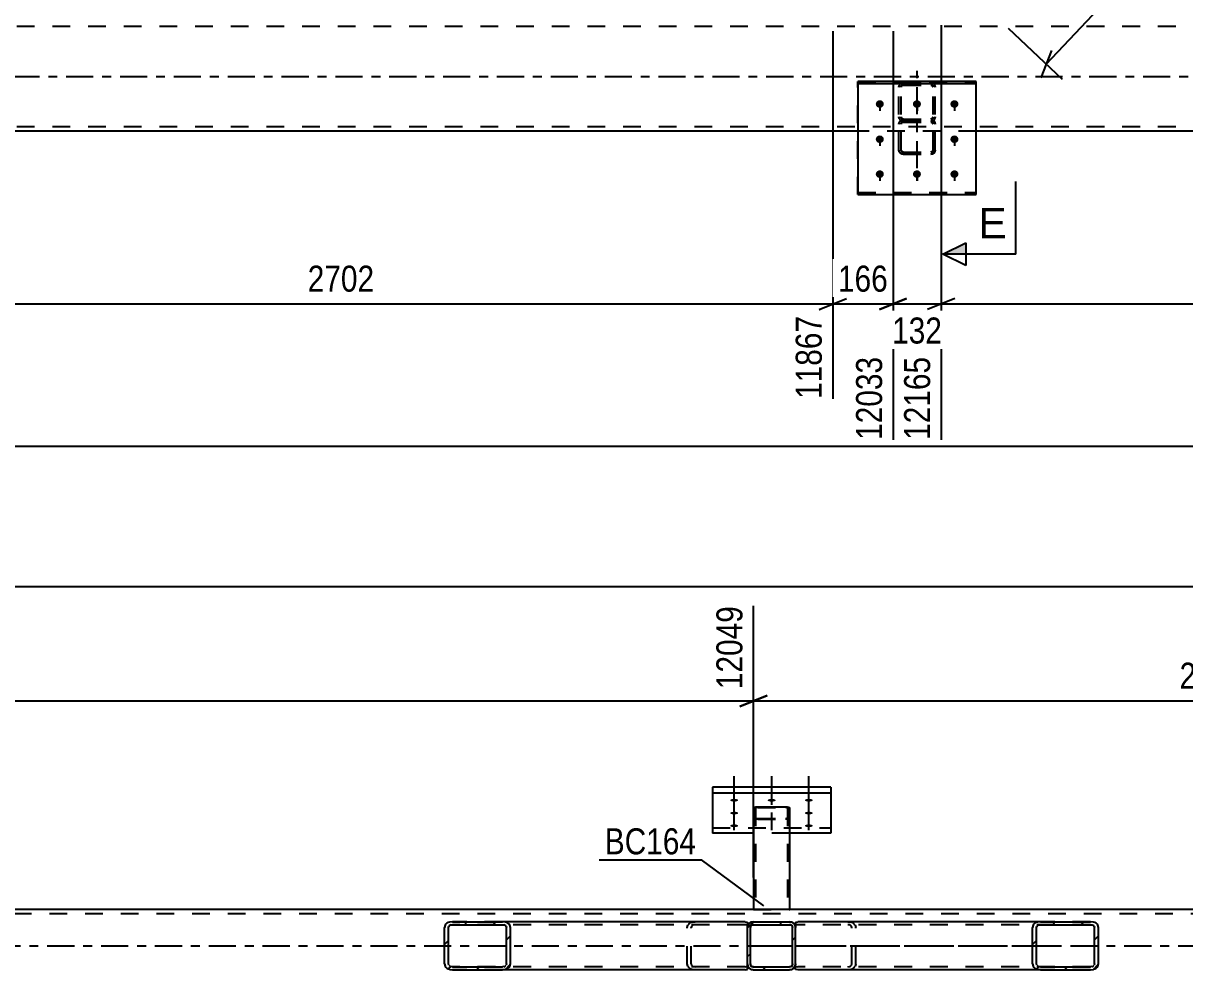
# Model space of a CAD drawing. Header units: millimetres. Extents: x -46 to 795, y -429 to 165.
# Drawn here: x 371.3 to 499, y -225.8 to -121.7 of the extents above; entities that cross this region are included whole.
import ezdxf

# ---------------------------------------------------------------- set-up
doc = ezdxf.new("R2010")
doc.units = ezdxf.units.MM
doc.linetypes.add('DXK_LINE_DOT2', pattern=[3.9198, 1.9599, -1.9599])
doc.linetypes.add('DXK_LINE_DOT3', pattern=[5.9187, 2.979, -0.9799, 0.9799, -0.9799])
doc.styles.add('Arial', font='ARIAL.TTF', dxfattribs={"height": 0.2})
doc.styles.add('Arial Narrow', font='ARIALN.TTF', dxfattribs={"height": 0.2})

# ---------------------------------------------------------------- blocks, each defined once
blk = doc.blocks.new('Part-761550471-4938 - 4741')
at = {"color": 7, "linetype": 'DXK_LINE_DOT3'}
blk.add_line((469.55, -137.66), (469.55, -126.97), dxfattribs=at)
at = {"color": 7, "linetype": 'DXK_LINE_DOT2'}
for p, q in [((467.58, -128.58), (467.55, -128.77)), ((467.55, -135.67), (467.55, -128.77)), ((467.79, -128.77), (467.8, -128.67)), ((467.79, -135.67), (467.79, -128.77)), ((467.8, -128.67), (467.86, -128.59)), ((468.03, -128.26), (467.84, -128.3)), ((467.86, -128.59), (467.93, -128.54)), ((467.93, -128.54), (468.03, -128.52)), ((468.03, -128.26), (471.07, -128.26)), ((468.03, -128.52), (471.07, -128.52)), ((471.25, -128.3), (471.07, -128.26)), ((471.07, -128.52), (471.16, -128.54)), ((471.16, -128.54), (471.24, -128.59)), ((471.24, -128.59), (471.29, -128.67)), ((471.29, -128.67), (471.31, -128.77)), ((471.31, -135.67), (471.31, -128.77)), ((471.55, -128.77), (471.51, -128.58)), ((471.55, -135.67), (471.55, -128.77)), ((467.55, -132.01), (467.58, -132.2)), ((467.55, -132.82), (467.58, -132.64)), ((467.58, -132.64), (467.69, -132.5)), ((467.69, -132.5), (467.84, -132.4)), ((467.8, -132.1), (467.79, -132.01)), ((467.8, -132.73), (467.79, -132.82)), ((467.86, -132.19), (467.8, -132.1)), ((467.86, -132.66), (467.8, -132.73)), ((467.84, -132.4), (468.03, -132.37)), ((467.84, -132.48), (467.93, -132.5)), ((467.93, -132.24), (467.86, -132.19)), ((467.93, -132.61), (467.86, -132.66)), ((468.03, -132.26), (467.93, -132.24)), ((467.93, -132.5), (468.03, -132.52)), ((468.03, -132.59), (467.93, -132.61)), ((468.03, -132.26), (471.07, -132.26)), ((468.03, -132.37), (471.07, -132.37)), ((468.03, -132.52), (471.07, -132.52)), ((468.03, -132.59), (471.07, -132.59)), ((471.16, -132.24), (471.07, -132.26)), ((471.07, -132.37), (471.25, -132.4)), ((471.07, -132.52), (471.24, -132.48)), ((471.16, -132.61), (471.07, -132.59)), ((471.24, -132.19), (471.16, -132.24)), ((471.24, -132.66), (471.16, -132.61)), ((471.29, -132.1), (471.24, -132.19)), ((471.24, -132.48), (471.25, -132.48)), ((471.29, -132.73), (471.24, -132.66)), ((471.25, -132.4), (471.41, -132.5)), ((471.31, -132.01), (471.29, -132.1)), ((471.31, -132.82), (471.29, -132.73)), ((471.41, -132.5), (471.51, -132.64)), ((471.51, -132.2), (471.55, -132.01)), ((471.51, -132.64), (471.55, -132.82)), ((467.58, -135.85), (467.55, -135.67)), ((467.69, -135.99), (467.58, -135.85)), ((467.84, -136.09), (467.69, -135.99)), ((467.79, -135.67), (467.8, -135.76)), ((467.8, -135.76), (467.86, -135.83)), ((468.03, -136.12), (467.84, -136.09)), ((467.86, -135.83), (467.93, -135.88)), ((467.93, -135.88), (468.03, -135.9)), ((468.03, -135.9), (471.07, -135.9)), ((468.03, -136.12), (471.07, -136.12)), ((471.07, -135.9), (471.16, -135.88)), ((471.25, -136.09), (471.07, -136.12)), ((471.16, -135.88), (471.24, -135.83)), ((471.24, -135.83), (471.29, -135.76)), ((471.41, -135.99), (471.25, -136.09)), ((471.29, -135.76), (471.31, -135.67)), ((471.51, -135.85), (471.41, -135.99)), ((471.55, -135.67), (471.51, -135.85))]:
    blk.add_line(p, q, dxfattribs=at)
for centre, start, end in [((468.05, -128.75), 114.32, 159.2417), ((471.05, -128.75), 20.7583, 65.68), ((468.05, -132.03), 200.7583, 245.68), ((471.05, -132.03), 294.32, 339.2417)]:
    blk.add_arc(centre, 0.496, start, end, dxfattribs=at)
blk = doc.blocks.new('Part-761550471-4922 - 4741')
at = {"color": 7, "linetype": 'DXK_LINE_DOT2'}
for p, q in [((467.55, -128.77), (467.58, -128.58)), ((467.55, -135.67), (467.55, -128.77)), ((467.8, -128.67), (467.79, -128.77)), ((467.79, -135.67), (467.79, -128.77)), ((467.86, -128.59), (467.8, -128.67)), ((467.84, -128.3), (468.03, -128.26)), ((467.93, -128.54), (467.86, -128.59)), ((468.03, -128.52), (467.93, -128.54)), ((468.03, -128.26), (471.07, -128.26)), ((468.03, -128.52), (471.07, -128.52)), ((471.07, -128.26), (471.25, -128.3)), ((471.16, -128.54), (471.07, -128.52)), ((471.24, -128.59), (471.16, -128.54)), ((471.29, -128.67), (471.24, -128.59)), ((471.31, -128.77), (471.29, -128.67)), ((471.31, -135.67), (471.31, -128.77)), ((471.51, -128.58), (471.55, -128.77)), ((471.55, -135.67), (471.55, -128.77)), ((467.58, -132.2), (467.55, -132.01)), ((467.58, -132.64), (467.55, -132.82)), ((467.69, -132.5), (467.58, -132.64)), ((467.84, -132.4), (467.69, -132.5)), ((467.79, -132.01), (467.8, -132.1)), ((467.79, -132.82), (467.8, -132.73)), ((467.8, -132.1), (467.86, -132.19)), ((467.8, -132.73), (467.86, -132.66)), ((468.03, -132.37), (467.84, -132.4)), ((468.03, -132.52), (467.84, -132.48)), ((467.86, -132.19), (467.93, -132.24)), ((467.86, -132.66), (467.93, -132.61)), ((467.93, -132.24), (468.03, -132.26)), ((467.93, -132.61), (468.03, -132.59)), ((468.03, -132.26), (471.07, -132.26)), ((468.03, -132.37), (471.07, -132.37)), ((468.03, -132.52), (471.07, -132.52)), ((468.03, -132.59), (471.07, -132.59)), ((471.07, -132.26), (471.16, -132.24)), ((471.25, -132.4), (471.07, -132.37)), ((471.25, -132.48), (471.07, -132.52)), ((471.07, -132.59), (471.16, -132.61)), ((471.16, -132.24), (471.24, -132.19)), ((471.16, -132.61), (471.24, -132.66)), ((471.24, -132.19), (471.29, -132.1)), ((471.24, -132.66), (471.29, -132.73)), ((471.41, -132.5), (471.25, -132.4)), ((471.29, -132.1), (471.31, -132.01)), ((471.29, -132.73), (471.31, -132.82)), ((471.51, -132.64), (471.41, -132.5)), ((471.55, -132.01), (471.51, -132.2)), ((471.55, -132.82), (471.51, -132.64)), ((467.55, -135.67), (467.58, -135.85)), ((467.58, -135.85), (467.69, -135.99)), ((467.69, -135.99), (467.84, -136.09)), ((467.8, -135.76), (467.79, -135.67)), ((467.86, -135.83), (467.8, -135.76)), ((467.84, -136.09), (468.03, -136.12)), ((467.93, -135.88), (467.86, -135.83)), ((468.03, -135.9), (467.93, -135.88)), ((468.03, -135.9), (471.07, -135.9)), ((468.03, -136.12), (471.07, -136.12)), ((471.16, -135.88), (471.07, -135.9)), ((471.07, -136.12), (471.25, -136.09)), ((471.24, -135.83), (471.16, -135.88)), ((471.29, -135.76), (471.24, -135.83)), ((471.25, -136.09), (471.41, -135.99)), ((471.31, -135.67), (471.29, -135.76)), ((471.41, -135.99), (471.51, -135.85)), ((471.51, -135.85), (471.55, -135.67))]:
    blk.add_line(p, q, dxfattribs=at)
for centre, start, end in [((468.05, -128.75), 114.32, 159.2417), ((471.05, -128.75), 20.7583, 65.68), ((468.05, -132.03), 200.7583, 245.68), ((471.05, -132.03), 294.32, 339.2417)]:
    blk.add_arc(centre, 0.496, start, end, dxfattribs=at)
blk = doc.blocks.new('Part-761550471-4964 - 4741')
at = {"color": 2, "linetype": 'Continuous'}
for p, q in [((476.05, -128.14), (463.05, -128.14)), ((463.05, -128.14), (463.05, -140.57)), ((463.05, -128.36), (476.05, -128.36)), ((476.05, -140.57), (476.05, -128.14)), ((463.05, -140.57), (476.05, -140.57))]:
    blk.add_line(p, q, dxfattribs=at)
at = {"color": 7, "linetype": 'DXK_LINE_DOT2'}
blk.add_line((463.05, -140.35), (476.05, -140.35), dxfattribs=at)
blk = doc.blocks.new('Part-761550471-4967 - 4741')
at = {"color": 7, "linetype": 'DXK_LINE_DOT2'}
for p, q in [((463.05, -140.57), (463.05, -128.14)), ((463.05, -128.14), (476.05, -128.14)), ((463.05, -128.36), (476.05, -128.36)), ((476.05, -140.57), (476.05, -128.14)), ((463.05, -140.35), (476.05, -140.35)), ((463.05, -140.57), (476.05, -140.57))]:
    blk.add_line(p, q, dxfattribs=at)
blk = doc.blocks.new('Part-761550471-5007 - 4741')
at = {"color": 7, "linetype": 'DXK_LINE_DOT2'}
for p, q in [((568.54, -122.08), (20.9, -122.08)), ((568.54, -133.12), (20.9, -133.12)), ((476.05, -133.6), (463.05, -133.6))]:
    blk.add_line(p, q, dxfattribs=at)
at = {"color": 7, "linetype": 'DXK_LINE_DOT3'}
blk.add_line((20.9, -127.6), (568.54, -127.6), dxfattribs=at)
at = {"color": 2, "linetype": 'Continuous'}
for p, q in [((463.05, -133.6), (236.05, -133.6)), ((563.74, -133.6), (476.05, -133.6))]:
    blk.add_line(p, q, dxfattribs=at)
blk = doc.blocks.new('Bolt-761550471-5060 - 4741')
at = {"color": 1, "linetype": 'DXK_LINE_DOT2'}
for p, q in [((465.45, -130.21), (465.45, -131.35)), ((469.57, -130.21), (469.57, -131.35)), ((473.65, -130.21), (473.65, -131.35)), ((465.45, -134.09), (465.45, -135.22)), ((473.65, -134.09), (473.65, -135.22)), ((465.45, -137.92), (465.45, -139.05)), ((469.57, -137.92), (469.57, -139.05)), ((473.65, -137.92), (473.65, -139.05))]:
    blk.add_line(p, q, dxfattribs=at)
blk = doc.blocks.new('Bolt-761550471-5061 - 4741')
at = {"linetype": 'Continuous'}
for points in [[(465.45, -130.2), (465.54, -130.21), (465.63, -130.23), (465.71, -130.28), (465.77, -130.33), (465.83, -130.4), (465.87, -130.48), (465.88, -130.57), (465.88, -130.65), (465.87, -130.74), (465.83, -130.82), (465.77, -130.89), (465.71, -130.95), (465.63, -130.99), (465.54, -131.02), (465.45, -131.02), (465.36, -131.02), (465.27, -130.99), (465.19, -130.95), (465.12, -130.89), (465.07, -130.82), (465.03, -130.74), (465.01, -130.65), (465.01, -130.57), (465.03, -130.48), (465.07, -130.4), (465.12, -130.33), (465.19, -130.28), (465.27, -130.23), (465.36, -130.21)], [(469.53, -130.2), (469.62, -130.21), (469.71, -130.23), (469.79, -130.28), (469.85, -130.33), (469.91, -130.4), (469.95, -130.48), (469.96, -130.57), (469.96, -130.65), (469.95, -130.74), (469.91, -130.82), (469.85, -130.89), (469.79, -130.95), (469.71, -130.99), (469.62, -131.02), (469.53, -131.02), (469.44, -131.02), (469.35, -130.99), (469.27, -130.95), (469.2, -130.89), (469.15, -130.82), (469.11, -130.74), (469.09, -130.65), (469.09, -130.57), (469.11, -130.48), (469.15, -130.4), (469.2, -130.33), (469.27, -130.28), (469.35, -130.23), (469.44, -130.21)], [(473.65, -130.2), (473.74, -130.21), (473.83, -130.23), (473.91, -130.28), (473.97, -130.33), (474.03, -130.4), (474.07, -130.48), (474.08, -130.57), (474.08, -130.65), (474.07, -130.74), (474.03, -130.82), (473.97, -130.89), (473.91, -130.95), (473.83, -130.99), (473.74, -131.02), (473.65, -131.02), (473.56, -131.02), (473.47, -130.99), (473.39, -130.95), (473.32, -130.89), (473.27, -130.82), (473.23, -130.74), (473.21, -130.65), (473.21, -130.57), (473.23, -130.48), (473.27, -130.4), (473.32, -130.33), (473.39, -130.28), (473.47, -130.23), (473.56, -130.21)], [(465.45, -134.07), (465.54, -134.08), (465.63, -134.1), (465.71, -134.15), (465.77, -134.21), (465.83, -134.28), (465.87, -134.35), (465.88, -134.44), (465.88, -134.53), (465.87, -134.61), (465.83, -134.69), (465.77, -134.76), (465.71, -134.82), (465.63, -134.86), (465.54, -134.89), (465.45, -134.9), (465.36, -134.89), (465.27, -134.86), (465.19, -134.82), (465.12, -134.76), (465.07, -134.69), (465.03, -134.61), (465.01, -134.53), (465.01, -134.44), (465.03, -134.35), (465.07, -134.28), (465.12, -134.21), (465.19, -134.15), (465.27, -134.1), (465.36, -134.08)], [(473.65, -134.07), (473.74, -134.08), (473.83, -134.1), (473.91, -134.15), (473.97, -134.21), (474.03, -134.28), (474.07, -134.35), (474.08, -134.44), (474.08, -134.53), (474.07, -134.61), (474.03, -134.69), (473.97, -134.76), (473.91, -134.82), (473.83, -134.86), (473.74, -134.89), (473.65, -134.9), (473.56, -134.89), (473.47, -134.86), (473.39, -134.82), (473.32, -134.76), (473.27, -134.69), (473.23, -134.61), (473.21, -134.53), (473.21, -134.44), (473.23, -134.35), (473.27, -134.28), (473.32, -134.21), (473.39, -134.15), (473.47, -134.1), (473.56, -134.08)], [(465.45, -137.9), (465.54, -137.91), (465.63, -137.94), (465.71, -137.98), (465.77, -138.04), (465.83, -138.11), (465.87, -138.19), (465.88, -138.27), (465.88, -138.36), (465.87, -138.44), (465.83, -138.52), (465.77, -138.59), (465.71, -138.65), (465.63, -138.69), (465.54, -138.72), (465.45, -138.73), (465.36, -138.72), (465.27, -138.69), (465.19, -138.65), (465.12, -138.59), (465.07, -138.52), (465.03, -138.44), (465.01, -138.36), (465.01, -138.27), (465.03, -138.19), (465.07, -138.11), (465.12, -138.04), (465.19, -137.98), (465.27, -137.94), (465.36, -137.91)], [(469.53, -137.9), (469.62, -137.91), (469.71, -137.94), (469.79, -137.98), (469.85, -138.04), (469.91, -138.11), (469.95, -138.19), (469.96, -138.27), (469.96, -138.36), (469.95, -138.44), (469.91, -138.52), (469.85, -138.59), (469.79, -138.65), (469.71, -138.69), (469.62, -138.72), (469.53, -138.73), (469.44, -138.72), (469.35, -138.69), (469.27, -138.65), (469.2, -138.59), (469.15, -138.52), (469.11, -138.44), (469.09, -138.36), (469.09, -138.27), (469.11, -138.19), (469.15, -138.11), (469.2, -138.04), (469.27, -137.98), (469.35, -137.94), (469.44, -137.91)], [(473.65, -137.9), (473.74, -137.91), (473.83, -137.94), (473.91, -137.98), (473.97, -138.04), (474.03, -138.11), (474.07, -138.19), (474.08, -138.27), (474.08, -138.36), (474.07, -138.44), (474.03, -138.52), (473.97, -138.59), (473.91, -138.65), (473.83, -138.69), (473.74, -138.72), (473.65, -138.73), (473.56, -138.72), (473.47, -138.69), (473.39, -138.65), (473.32, -138.59), (473.27, -138.52), (473.23, -138.44), (473.21, -138.36), (473.21, -138.27), (473.23, -138.19), (473.27, -138.11), (473.32, -138.04), (473.39, -137.98), (473.47, -137.94), (473.56, -137.91)]]:
    blk.add_hatch(color=1, dxfattribs=at).paths.add_polyline_path(points)
at = {"color": 1, "linetype": 'Continuous'}
for p, q in [((465.45, -130.21), (465.45, -131.35)), ((469.53, -130.21), (469.53, -131.35)), ((473.65, -130.21), (473.65, -131.35)), ((465.45, -134.09), (465.45, -135.22)), ((473.65, -134.09), (473.65, -135.22)), ((465.45, -137.92), (465.45, -139.05)), ((469.53, -137.92), (469.53, -139.05)), ((473.65, -137.92), (473.65, -139.05))]:
    blk.add_line(p, q, dxfattribs=at)
blk = doc.blocks.new('Part-761550471-7079 - 7013')
at = {"color": 2, "linetype": 'Continuous'}
blk.add_line((547.74, -219.14), (12.9, -219.14), dxfattribs=at)
at = {"color": 7, "linetype": 'DXK_LINE_DOT2'}
blk.add_line((552.54, -219.62), (12.9, -219.62), dxfattribs=at)
at = {"color": 7, "linetype": 'DXK_LINE_DOT3'}
blk.add_line((12.9, -223.14), (552.54, -223.14), dxfattribs=at)
blk = doc.blocks.new('Bolt-761550471-7032 - 7013')
at = {"linetype": 'Continuous'}
for points in [[(449.45, -206.99), (449.54, -207), (449.63, -207.01), (449.7, -207.02), (449.77, -207.04), (449.83, -207.07), (449.86, -207.1), (449.88, -207.13), (449.88, -207.16), (449.86, -207.19), (449.83, -207.22), (449.77, -207.24), (449.7, -207.27), (449.63, -207.28), (449.54, -207.29), (449.45, -207.29), (449.35, -207.29), (449.27, -207.28), (449.19, -207.27), (449.12, -207.24), (449.07, -207.22), (449.03, -207.19), (449.01, -207.16), (449.01, -207.13), (449.03, -207.1), (449.07, -207.07), (449.12, -207.04), (449.19, -207.02), (449.27, -207.01), (449.35, -207)], [(453.57, -206.99), (453.66, -207), (453.75, -207.01), (453.82, -207.02), (453.89, -207.04), (453.95, -207.07), (453.98, -207.1), (454, -207.13), (454, -207.16), (453.98, -207.19), (453.95, -207.22), (453.89, -207.24), (453.82, -207.27), (453.75, -207.28), (453.66, -207.29), (453.57, -207.29), (453.47, -207.29), (453.39, -207.28), (453.31, -207.27), (453.24, -207.24), (453.19, -207.22), (453.15, -207.19), (453.13, -207.16), (453.13, -207.13), (453.15, -207.1), (453.19, -207.07), (453.24, -207.04), (453.31, -207.02), (453.39, -207.01), (453.47, -207)], [(457.65, -206.99), (457.74, -207), (457.83, -207.01), (457.9, -207.02), (457.97, -207.04), (458.03, -207.07), (458.06, -207.1), (458.08, -207.13), (458.08, -207.16), (458.06, -207.19), (458.03, -207.22), (457.97, -207.24), (457.9, -207.27), (457.83, -207.28), (457.74, -207.29), (457.65, -207.29), (457.55, -207.29), (457.47, -207.28), (457.39, -207.27), (457.32, -207.24), (457.27, -207.22), (457.23, -207.19), (457.21, -207.16), (457.21, -207.13), (457.23, -207.1), (457.27, -207.07), (457.32, -207.04), (457.39, -207.02), (457.47, -207.01), (457.55, -207)], [(449.45, -208.4), (449.54, -208.41), (449.63, -208.42), (449.7, -208.43), (449.77, -208.45), (449.83, -208.48), (449.86, -208.51), (449.88, -208.54), (449.88, -208.57), (449.86, -208.6), (449.83, -208.63), (449.77, -208.65), (449.7, -208.67), (449.63, -208.69), (449.54, -208.7), (449.45, -208.7), (449.35, -208.7), (449.27, -208.69), (449.19, -208.67), (449.12, -208.65), (449.07, -208.63), (449.03, -208.6), (449.01, -208.57), (449.01, -208.54), (449.03, -208.51), (449.07, -208.48), (449.12, -208.45), (449.19, -208.43), (449.27, -208.42), (449.35, -208.41)], [(457.65, -208.4), (457.74, -208.41), (457.83, -208.42), (457.9, -208.43), (457.97, -208.45), (458.03, -208.48), (458.06, -208.51), (458.08, -208.54), (458.08, -208.57), (458.06, -208.6), (458.03, -208.63), (457.97, -208.65), (457.9, -208.67), (457.83, -208.69), (457.74, -208.7), (457.65, -208.7), (457.55, -208.7), (457.47, -208.69), (457.39, -208.67), (457.32, -208.65), (457.27, -208.63), (457.23, -208.6), (457.21, -208.57), (457.21, -208.54), (457.23, -208.51), (457.27, -208.48), (457.32, -208.45), (457.39, -208.43), (457.47, -208.42), (457.55, -208.41)], [(449.45, -209.8), (449.54, -209.8), (449.63, -209.81), (449.7, -209.83), (449.77, -209.85), (449.83, -209.87), (449.86, -209.9), (449.88, -209.93), (449.88, -209.96), (449.86, -209.99), (449.83, -210.02), (449.77, -210.05), (449.7, -210.07), (449.63, -210.09), (449.54, -210.1), (449.45, -210.1), (449.35, -210.1), (449.27, -210.09), (449.19, -210.07), (449.12, -210.05), (449.07, -210.02), (449.03, -209.99), (449.01, -209.96), (449.01, -209.93), (449.03, -209.9), (449.07, -209.87), (449.12, -209.85), (449.19, -209.83), (449.27, -209.81), (449.35, -209.8)], [(457.65, -209.8), (457.74, -209.8), (457.83, -209.81), (457.9, -209.83), (457.97, -209.85), (458.03, -209.87), (458.06, -209.9), (458.08, -209.93), (458.08, -209.96), (458.06, -209.99), (458.03, -210.02), (457.97, -210.05), (457.9, -210.07), (457.83, -210.09), (457.74, -210.1), (457.65, -210.1), (457.55, -210.1), (457.47, -210.09), (457.39, -210.07), (457.32, -210.05), (457.27, -210.02), (457.23, -209.99), (457.21, -209.96), (457.21, -209.93), (457.23, -209.9), (457.27, -209.87), (457.32, -209.85), (457.39, -209.83), (457.47, -209.81), (457.55, -209.8)]]:
    blk.add_hatch(color=1, dxfattribs=at).paths.add_polyline_path(points)
at = {"color": 1, "linetype": 'Continuous'}
for p, q in [((449.45, -207.63), (449.45, -204.51)), ((453.57, -207.63), (453.57, -204.51)), ((457.65, -207.63), (457.65, -204.51)), ((449.45, -209.04), (449.45, -205.92)), ((457.65, -209.04), (457.65, -205.92)), ((449.45, -210.44), (449.45, -207.32)), ((457.65, -210.44), (457.65, -207.32))]:
    blk.add_line(p, q, dxfattribs=at)
at = {"color": 1, "linetype": 'DXK_LINE_DOT2'}
blk.add_line((453.57, -210.44), (453.57, -207.32), dxfattribs=at)
blk = doc.blocks.new('Part-761550471-7117 - 7013')
at = {"linetype": 'Continuous'}
h = blk.add_hatch(dxfattribs=at)
h.set_pattern_fill('', scale=0.7, style=0, pattern_type=0)
h.set_pattern_definition([(45, (488.9369, -225.7294), (-1.57154, 1.57154), [])])
h.paths.add_polyline_path([(488.6, -225.78), (488.94, -225.73), (489.22, -225.59), (489.41, -225.38), (489.48, -225.14), (489.48, -221.14), (489.41, -220.89), (489.22, -220.69), (488.94, -220.55), (488.6, -220.5), (483.11, -220.5), (482.77, -220.55), (482.49, -220.69), (482.3, -220.89), (482.23, -221.14), (482.23, -225.14), (482.3, -225.38), (482.49, -225.59), (482.77, -225.73), (483.11, -225.78)])
h.paths.add_polyline_path([(482.94, -225.43), (482.8, -225.36), (482.7, -225.26), (482.67, -225.14), (482.67, -221.14), (482.7, -221.02), (482.8, -220.91), (482.94, -220.84), (483.11, -220.82), (488.6, -220.82), (488.77, -220.84), (488.91, -220.91), (489.01, -221.02), (489.04, -221.14), (489.04, -225.14), (489.01, -225.26), (488.91, -225.36), (488.77, -225.43), (488.6, -225.46), (483.11, -225.46)])
at = {"color": 2, "linetype": 'Continuous'}
for p, q in [((456.18, -220.54), (456.44, -220.5)), ((456.18, -220.54), (456.18, -221.14)), ((483.11, -220.5), (456.44, -220.5)), ((483.11, -220.5), (482.77, -220.55)), ((482.94, -220.84), (483.11, -220.82)), ((483.11, -220.5), (488.6, -220.5)), ((483.11, -220.82), (488.6, -220.82)), ((488.94, -220.55), (488.6, -220.5)), ((488.6, -220.82), (488.77, -220.84)), ((482.3, -220.89), (482.23, -221.14)), ((482.23, -225.14), (482.23, -221.14)), ((482.67, -221.14), (482.7, -221.02)), ((482.67, -225.14), (482.67, -221.14)), ((489.01, -221.02), (489.04, -221.14)), ((489.04, -225.14), (489.04, -221.14)), ((489.48, -221.14), (489.41, -220.89)), ((489.48, -225.14), (489.48, -221.14)), ((456.18, -225.73), (456.18, -225.14)), ((456.18, -225.74), (456.18, -225.73)), ((456.44, -225.78), (456.18, -225.74)), ((483.11, -225.78), (456.44, -225.78)), ((482.23, -225.14), (482.3, -225.38)), ((482.7, -225.26), (482.67, -225.14)), ((482.77, -225.73), (483.11, -225.78)), ((483.11, -225.46), (482.94, -225.43)), ((483.11, -225.46), (488.6, -225.46)), ((483.11, -225.78), (488.6, -225.78)), ((488.77, -225.43), (488.6, -225.46)), ((488.6, -225.78), (488.94, -225.73)), ((489.04, -225.14), (489.01, -225.26)), ((489.41, -225.38), (489.48, -225.14))]:
    blk.add_line(p, q, dxfattribs=at)
at = {"color": 7, "linetype": 'DXK_LINE_DOT2'}
for p, q in [((456.18, -220.54), (456.18, -220.89)), ((456.27, -220.84), (456.18, -220.89)), ((456.44, -220.82), (456.27, -220.84)), ((488.6, -220.82), (456.44, -220.82)), ((461.93, -220.5), (462.27, -220.55)), ((462.1, -220.84), (461.93, -220.82)), ((488.6, -220.5), (483.11, -220.5)), ((456.18, -225.59), (456.18, -221.14)), ((462.37, -221.14), (462.33, -221.02)), ((462.37, -225.14), (462.37, -221.14)), ((462.74, -220.89), (462.81, -221.14)), ((462.81, -225.14), (462.81, -221.14)), ((456.18, -225.39), (456.27, -225.43)), ((456.27, -225.43), (456.44, -225.46)), ((488.6, -225.46), (456.44, -225.46)), ((461.93, -225.46), (462.1, -225.43)), ((462.27, -225.73), (461.93, -225.78)), ((462.33, -225.26), (462.37, -225.14)), ((462.81, -225.14), (462.74, -225.38)), ((488.6, -225.78), (483.11, -225.78))]:
    blk.add_line(p, q, dxfattribs=at)
at = {"color": 7, "linetype": 'DXK_LINE_DOT3'}
blk.add_line((452.33, -223.14), (485.86, -223.14), dxfattribs=at)
at = {"color": 7, "linetype": 'DXK_LINE_DOT2'}
for centre, radius, start, end in [((462, -221.23), 0.401, 32.4105, 75.4453), ((462.06, -221.32), 0.802, 32.4105, 75.4453), ((462, -225.05), 0.401, 284.5547, 327.5895), ((462.06, -224.95), 0.802, 284.5547, 327.5895)]:
    blk.add_arc(centre, radius, start, end, dxfattribs=at)
at = {"color": 2, "linetype": 'Continuous'}
for centre, radius, start, end in [((482.97, -221.32), 0.802, 104.5547, 147.5895), ((483.04, -221.23), 0.401, 104.5547, 147.5895), ((488.67, -221.23), 0.401, 32.4105, 75.4453), ((488.74, -221.32), 0.802, 32.4105, 75.4453), ((482.97, -224.95), 0.802, 212.4105, 255.4453), ((483.04, -225.05), 0.401, 212.4105, 255.4453), ((488.67, -225.05), 0.401, 284.5547, 327.5895), ((488.74, -224.95), 0.802, 284.5547, 327.5895)]:
    blk.add_arc(centre, radius, start, end, dxfattribs=at)
blk = doc.blocks.new('Part-761550471-7131 - 7013')
at = {"color": 2, "linetype": 'Continuous'}
for p, q in [((451.55, -208.03), (451.58, -207.96)), ((451.55, -208.03), (451.55, -219.14)), ((451.58, -207.96), (451.69, -207.91)), ((451.69, -207.91), (451.84, -207.87)), ((451.84, -207.87), (452.03, -207.86)), ((452.03, -207.86), (455.07, -207.86)), ((455.07, -207.86), (455.25, -207.87)), ((455.25, -207.87), (455.41, -207.91)), ((455.41, -207.91), (455.51, -207.96)), ((455.51, -207.96), (455.55, -208.03)), ((455.55, -219.14), (455.55, -208.03))]:
    blk.add_line(p, q, dxfattribs=at)
at = {"color": 7, "linetype": 'DXK_LINE_DOT2'}
for p, q in [((451.8, -207.99), (451.79, -208.03)), ((451.79, -208.03), (451.79, -219.14)), ((451.86, -207.97), (451.8, -207.99)), ((451.93, -207.95), (451.86, -207.97)), ((452.03, -207.94), (451.93, -207.95)), ((452.03, -207.94), (455.07, -207.94)), ((455.16, -207.95), (455.07, -207.94)), ((455.24, -207.97), (455.16, -207.95)), ((455.29, -207.99), (455.24, -207.97)), ((455.31, -208.03), (455.29, -207.99)), ((455.31, -208.03), (455.31, -219.14)), ((451.58, -209.13), (451.55, -209.07)), ((451.69, -209.18), (451.58, -209.13)), ((451.84, -209.22), (451.69, -209.18)), ((451.79, -209.07), (451.8, -209.1)), ((451.8, -209.1), (451.86, -209.12)), ((452.03, -209.23), (451.84, -209.22)), ((451.86, -209.12), (451.93, -209.14)), ((451.93, -209.14), (452.03, -209.15)), ((452.03, -209.15), (455.07, -209.15)), ((452.03, -209.23), (455.07, -209.23)), ((455.07, -209.15), (455.16, -209.14)), ((455.25, -209.22), (455.07, -209.23)), ((455.16, -209.14), (455.24, -209.12)), ((455.24, -209.12), (455.25, -209.12)), ((455.25, -209.12), (455.29, -209.1)), ((455.41, -209.18), (455.25, -209.22)), ((455.29, -209.1), (455.31, -209.07)), ((455.51, -209.13), (455.41, -209.18)), ((455.55, -209.07), (455.51, -209.13)), ((451.55, -219.14), (455.55, -219.14))]:
    blk.add_line(p, q, dxfattribs=at)
blk = doc.blocks.new('Part-761550471-7123 - 7013')
at = {"linetype": 'Continuous'}
h = blk.add_hatch(dxfattribs=at)
h.set_pattern_fill('', scale=0.7, style=0, pattern_type=0)
h.set_pattern_definition([(45, (455.7857, -225.7294), (-1.57154, 1.57154), [])])
h.paths.add_polyline_path([(455.54, -225.78), (455.79, -225.73), (455.99, -225.59), (456.13, -225.38), (456.18, -225.14), (456.18, -221.14), (456.13, -220.89), (455.99, -220.69), (455.79, -220.55), (455.54, -220.5), (451.54, -220.5), (451.3, -220.55), (451.09, -220.69), (450.95, -220.89), (450.9, -221.14), (450.9, -225.14), (450.95, -225.38), (451.09, -225.59), (451.3, -225.73), (451.54, -225.78)])
h.paths.add_polyline_path([(451.42, -225.43), (451.31, -225.36), (451.25, -225.26), (451.22, -225.14), (451.22, -221.14), (451.25, -221.02), (451.31, -220.91), (451.42, -220.84), (451.54, -220.82), (455.54, -220.82), (455.66, -220.84), (455.77, -220.91), (455.84, -221.02), (455.86, -221.14), (455.86, -225.14), (455.84, -225.26), (455.77, -225.36), (455.66, -225.43), (455.54, -225.46), (451.54, -225.46)])
at = {"color": 7, "linetype": 'DXK_LINE_DOT2'}
for p, q in [((451.3, -220.55), (451.54, -220.5)), ((451.54, -220.82), (451.42, -220.84)), ((451.54, -220.5), (455.54, -220.5)), ((451.54, -220.82), (455.54, -220.82)), ((455.54, -220.5), (455.79, -220.55)), ((455.66, -220.84), (455.54, -220.82)), ((450.9, -221.14), (450.95, -220.89)), ((450.9, -225.14), (450.9, -221.14)), ((451.25, -221.02), (451.22, -221.14)), ((451.22, -225.14), (451.22, -221.14)), ((455.86, -221.14), (455.84, -221.02)), ((455.86, -225.14), (455.86, -221.14)), ((456.13, -220.89), (456.18, -221.14)), ((456.18, -225.14), (456.18, -221.14)), ((450.95, -225.38), (450.9, -225.14)), ((451.22, -225.14), (451.25, -225.26)), ((451.54, -225.78), (451.3, -225.73)), ((451.42, -225.43), (451.54, -225.46)), ((451.54, -225.46), (455.54, -225.46)), ((451.54, -225.78), (455.54, -225.78)), ((455.54, -225.46), (455.66, -225.43)), ((455.79, -225.73), (455.54, -225.78)), ((455.84, -225.26), (455.86, -225.14)), ((456.18, -225.14), (456.13, -225.38))]:
    blk.add_line(p, q, dxfattribs=at)
at = {"color": 2, "linetype": 'Continuous'}
for p, q in [((451.54, -220.5), (451.3, -220.55)), ((451.42, -220.84), (451.54, -220.82)), ((451.54, -220.5), (455.54, -220.5)), ((451.54, -220.82), (455.54, -220.82)), ((455.79, -220.55), (455.54, -220.5)), ((455.54, -220.82), (455.66, -220.84)), ((450.95, -220.89), (450.9, -221.14)), ((450.9, -225.14), (450.9, -221.14)), ((451.22, -221.14), (451.25, -221.02)), ((451.22, -225.14), (451.22, -221.14)), ((455.84, -221.02), (455.86, -221.14)), ((455.86, -225.14), (455.86, -221.14)), ((456.18, -221.14), (456.13, -220.89)), ((456.18, -225.14), (456.18, -221.14)), ((450.9, -225.14), (450.95, -225.38)), ((451.25, -225.26), (451.22, -225.14)), ((451.3, -225.73), (451.54, -225.78)), ((451.54, -225.46), (451.42, -225.43)), ((451.54, -225.46), (455.54, -225.46)), ((451.54, -225.78), (455.54, -225.78)), ((455.66, -225.43), (455.54, -225.46)), ((455.54, -225.78), (455.79, -225.73)), ((455.86, -225.14), (455.84, -225.26)), ((456.13, -225.38), (456.18, -225.14))]:
    blk.add_line(p, q, dxfattribs=at)
at = {"color": 7, "linetype": 'DXK_LINE_DOT3'}
blk.add_line((453.54, -223.14), (453.54, -223.14), dxfattribs=at)
at = {"color": 7, "linetype": 'DXK_LINE_DOT2'}
for centre, radius, start, end in [((451.54, -221.14), 0.64, 112.5, 157.5), ((451.54, -221.14), 0.32, 112.5, 157.5), ((455.54, -221.14), 0.32, 22.5, 67.5), ((455.54, -221.14), 0.64, 22.5, 67.5), ((451.54, -225.14), 0.64, 202.5, 247.5), ((451.54, -225.14), 0.32, 202.5, 247.5), ((455.54, -225.14), 0.32, 292.5, 337.5), ((455.54, -225.14), 0.64, 292.5, 337.5)]:
    blk.add_arc(centre, radius, start, end, dxfattribs=at)
at = {"color": 2, "linetype": 'Continuous'}
for centre, radius, start, end in [((451.54, -221.14), 0.64, 112.5, 157.5), ((451.54, -221.14), 0.32, 112.5, 157.5), ((455.54, -221.14), 0.32, 22.5, 67.5), ((455.54, -221.14), 0.64, 22.5, 67.5), ((451.54, -225.14), 0.64, 202.5, 247.5), ((451.54, -225.14), 0.32, 202.5, 247.5), ((455.54, -225.14), 0.32, 292.5, 337.5), ((455.54, -225.14), 0.64, 292.5, 337.5)]:
    blk.add_arc(centre, radius, start, end, dxfattribs=at)
blk = doc.blocks.new('Part-761550471-7142 - 7013')
at = {"linetype": 'Continuous'}
h = blk.add_hatch(dxfattribs=at)
h.set_pattern_fill('', scale=0.7, style=0, pattern_type=0)
h.set_pattern_definition([(45, (424.3081, -225.7294), (-1.57154, 1.57154), [])])
h.paths.add_polyline_path([(423.97, -225.78), (424.31, -225.73), (424.59, -225.59), (424.78, -225.38), (424.85, -225.14), (424.85, -221.14), (424.78, -220.89), (424.59, -220.69), (424.31, -220.55), (423.97, -220.5), (418.48, -220.5), (418.14, -220.55), (417.86, -220.69), (417.67, -220.89), (417.6, -221.14), (417.6, -225.14), (417.67, -225.38), (417.86, -225.59), (418.14, -225.73), (418.48, -225.78)])
h.paths.add_polyline_path([(418.31, -225.43), (418.17, -225.36), (418.08, -225.26), (418.04, -225.14), (418.04, -221.14), (418.08, -221.02), (418.17, -220.91), (418.31, -220.84), (418.48, -220.82), (423.97, -220.82), (424.14, -220.84), (424.28, -220.91), (424.38, -221.02), (424.41, -221.14), (424.41, -225.14), (424.38, -225.26), (424.28, -225.36), (424.14, -225.43), (423.97, -225.46), (418.48, -225.46)])
at = {"color": 2, "linetype": 'Continuous'}
for p, q in [((418.48, -220.5), (418.14, -220.55)), ((418.31, -220.84), (418.48, -220.82)), ((418.48, -220.5), (423.97, -220.5)), ((418.48, -220.82), (423.97, -220.82)), ((450.64, -220.5), (423.97, -220.5)), ((424.31, -220.55), (423.97, -220.5)), ((423.97, -220.82), (424.14, -220.84)), ((450.64, -220.5), (450.9, -220.54)), ((450.9, -220.54), (450.9, -220.55)), ((450.9, -220.55), (450.9, -220.69)), ((450.9, -220.69), (450.9, -221.14)), ((417.67, -220.89), (417.6, -221.14)), ((417.6, -225.14), (417.6, -221.14)), ((418.04, -221.14), (418.08, -221.02)), ((418.04, -225.14), (418.04, -221.14)), ((424.38, -221.02), (424.41, -221.14)), ((424.41, -225.14), (424.41, -221.14)), ((424.85, -221.14), (424.78, -220.89)), ((424.85, -225.14), (424.85, -221.14)), ((417.6, -225.14), (417.67, -225.38)), ((418.08, -225.26), (418.04, -225.14)), ((418.14, -225.73), (418.48, -225.78)), ((418.48, -225.46), (418.31, -225.43)), ((418.48, -225.46), (423.97, -225.46)), ((418.48, -225.78), (423.97, -225.78)), ((424.14, -225.43), (423.97, -225.46)), ((423.97, -225.78), (424.31, -225.73)), ((450.64, -225.78), (423.97, -225.78)), ((424.41, -225.14), (424.38, -225.26)), ((424.78, -225.38), (424.85, -225.14)), ((450.64, -225.78), (450.9, -225.74)), ((450.9, -225.74), (450.9, -225.14))]:
    blk.add_line(p, q, dxfattribs=at)
at = {"color": 7, "linetype": 'DXK_LINE_DOT2'}
for p, q in [((423.97, -220.5), (418.48, -220.5)), ((450.64, -220.82), (418.48, -220.82)), ((444.82, -220.55), (445.15, -220.5)), ((445.15, -220.82), (444.98, -220.84)), ((450.81, -220.84), (450.64, -220.82)), ((450.9, -220.89), (450.81, -220.84)), ((450.9, -220.54), (450.9, -220.54)), ((450.9, -220.69), (450.9, -220.89)), ((444.27, -221.14), (444.34, -220.89)), ((444.27, -225.14), (444.27, -221.14)), ((444.75, -221.02), (444.71, -221.14)), ((444.71, -225.14), (444.71, -221.14)), ((450.9, -225.14), (450.9, -220.89)), ((450.64, -225.46), (418.48, -225.46)), ((423.97, -225.78), (418.48, -225.78)), ((444.34, -225.38), (444.27, -225.14)), ((444.71, -225.14), (444.75, -225.26)), ((445.15, -225.78), (444.82, -225.73)), ((444.98, -225.43), (445.15, -225.46)), ((450.64, -225.46), (450.81, -225.43)), ((450.81, -225.43), (450.9, -225.39))]:
    blk.add_line(p, q, dxfattribs=at)
at = {"color": 2, "linetype": 'Continuous'}
for centre, radius, start, end in [((418.35, -221.32), 0.802, 104.5547, 147.5896), ((418.41, -221.23), 0.401, 104.5547, 147.5896), ((424.04, -221.23), 0.401, 32.4104, 75.4453), ((424.11, -221.32), 0.802, 32.4104, 75.4453), ((418.35, -224.95), 0.802, 212.4104, 255.4453), ((418.41, -225.05), 0.401, 212.4104, 255.4453), ((424.04, -225.05), 0.401, 284.5547, 327.5896), ((424.11, -224.95), 0.802, 284.5547, 327.5896)]:
    blk.add_arc(centre, radius, start, end, dxfattribs=at)
at = {"color": 7, "linetype": 'DXK_LINE_DOT2'}
for centre, radius, start, end in [((445.02, -221.32), 0.802, 104.5547, 147.5896), ((445.09, -221.23), 0.401, 104.5547, 147.5896), ((445.02, -224.95), 0.802, 212.4104, 255.4453), ((445.09, -225.05), 0.401, 212.4104, 255.4453)]:
    blk.add_arc(centre, radius, start, end, dxfattribs=at)
blk = doc.blocks.new('Part-761550471-7182 - 7013')
at = {"color": 2, "linetype": 'Continuous'}
for p, q in [((460.05, -205.72), (447.05, -205.72)), ((447.05, -205.72), (447.05, -210.77)), ((447.05, -206.32), (460.05, -206.32)), ((460.05, -205.72), (460.05, -210.77)), ((451.55, -210.77), (447.05, -210.77)), ((460.05, -210.77), (455.55, -210.77))]:
    blk.add_line(p, q, dxfattribs=at)
at = {"color": 7, "linetype": 'DXK_LINE_DOT2'}
for p, q in [((447.05, -210.17), (460.05, -210.17)), ((455.55, -210.77), (451.55, -210.77))]:
    blk.add_line(p, q, dxfattribs=at)
blk = doc.blocks.new('StraightDimension-761550471-17968 - 4741')
at = {"color": 7, "linetype": 'Continuous'}
for p, q in [((352.18, -122.6), (352.18, -165.7)), ((460.27, -122.6), (460.27, -163.03)), ((353.68, -151.99), (350.68, -153.19)), ((352.18, -152.59), (460.27, -152.59)), ((458.77, -153.19), (461.77, -151.99))]:
    blk.add_line(p, q, dxfattribs=at)
at = {"color": 0}
blk.add_wipeout([(410.48, -151.84), (410.48, -147.64), (401.97, -147.64), (401.97, -151.84)], dxfattribs=at)
at = {"color": 3, "style": 'Arial Narrow'}
blk.add_text('2702', height=2.863, dxfattribs=at).set_placement((402.57, -151.24))
at = {"color": 0, "linetype": 'Continuous'}
blk.add_wipeout([(459.67, -153.29), (455.47, -153.29), (455.47, -163.63), (459.67, -163.63)], dxfattribs=at)
at = {"color": 3, "linetype": 'Continuous', "style": 'Arial Narrow'}
blk.add_text('11867', height=2.863, rotation=90.0002, dxfattribs=at).set_placement((459.07, -163.03))
blk = doc.blocks.new('StraightDimension-761550471-17965 - 4741')
at = {"color": 7, "linetype": 'Continuous'}
for p, q in [((472.18, -121.94), (472.18, -167.53)), ((568.54, -134.6), (568.54, -163.03)), ((473.68, -151.99), (470.68, -153.19)), ((472.18, -152.59), (568.54, -152.59)), ((567.04, -153.19), (570.04, -151.99))]:
    blk.add_line(p, q, dxfattribs=at)
at = {"color": 0}
blk.add_wipeout([(524.62, -151.84), (524.62, -147.64), (516.11, -147.64), (516.11, -151.84)], dxfattribs=at)
at = {"color": 3, "style": 'Arial Narrow'}
blk.add_text('2409', height=2.863, dxfattribs=at).set_placement((516.71, -151.24))
at = {"color": 0, "linetype": 'Continuous'}
blk.add_wipeout([(567.94, -153.29), (563.74, -153.29), (563.74, -163.63), (567.94, -163.63)], dxfattribs=at)
at = {"color": 3, "linetype": 'Continuous', "style": 'Arial Narrow'}
blk.add_text('14574', height=2.863, rotation=90.0002, dxfattribs=at).set_placement((567.34, -163.03))
blk = doc.blocks.new('StraightDimension-761550471-23030 - 4741')
at = {"color": 7, "linetype": 'Continuous'}
blk.add_line((-1, -168.23), (609.54, -168.23), dxfattribs=at)
blk = doc.blocks.new('StraightDimension-761550471-17967 - 4741')
at = {"color": 7, "linetype": 'Continuous'}
for p, q in [((460.27, -122.6), (460.27, -163.03)), ((466.9, -122.6), (466.9, -167.53)), ((458.77, -153.19), (461.77, -151.99)), ((460.27, -152.59), (466.9, -152.59)), ((468.4, -151.99), (465.4, -153.19))]:
    blk.add_line(p, q, dxfattribs=at)
at = {"color": 0}
blk.add_wipeout([(466.93, -151.84), (466.93, -147.64), (460.25, -147.64), (460.25, -151.84)], dxfattribs=at)
at = {"color": 0, "linetype": 'Continuous'}
blk.add_wipeout([(466.3, -157.79), (462.1, -157.79), (462.1, -168.13), (466.3, -168.13)], dxfattribs=at)
at = {"color": 3, "style": 'Arial Narrow'}
blk.add_text('166', height=2.863, dxfattribs=at).set_placement((460.85, -151.24))
at = {"color": 3, "linetype": 'Continuous', "style": 'Arial Narrow'}
blk.add_text('12033', height=2.863, rotation=90.0002, dxfattribs=at).set_placement((465.7, -167.53))
blk = doc.blocks.new('StraightDimension-761550471-5933 - 4741')
at = {"color": 7, "linetype": 'Continuous'}
for p, q in [((483.73, -126.23), (591.82, -11.29)), ((479.54, -122.29), (485.48, -127.87)), ((484.32, -124.72), (483.14, -127.73))]:
    blk.add_line(p, q, dxfattribs=at)
blk = doc.blocks.new('StraightDimension-761550471-17966 - 4741')
at = {"color": 7, "linetype": 'Continuous'}
for p, q in [((472.18, -121.94), (472.18, -167.53)), ((466.9, -122.6), (466.9, -167.53)), ((465.4, -153.19), (468.4, -151.99)), ((466.9, -152.59), (472.18, -152.59)), ((473.68, -151.99), (470.68, -153.19))]:
    blk.add_line(p, q, dxfattribs=at)
at = {"color": 0}
blk.add_wipeout([(472.88, -157.54), (472.88, -153.34), (466.2, -153.34), (466.2, -157.54)], dxfattribs=at)
at = {"color": 3, "style": 'Arial Narrow'}
blk.add_text('132', height=2.863, dxfattribs=at).set_placement((466.8, -156.94))
at = {"color": 0, "linetype": 'Continuous'}
blk.add_wipeout([(471.58, -157.79), (467.38, -157.79), (467.38, -168.13), (471.58, -168.13)], dxfattribs=at)
at = {"color": 3, "linetype": 'Continuous', "style": 'Arial Narrow'}
blk.add_text('12165', height=2.863, rotation=90.0002, dxfattribs=at).set_placement((470.98, -167.53))
blk = doc.blocks.new('StraightDimension-761550471-7314 - 7013')
at = {"color": 7, "linetype": 'Continuous'}
for p, q in [((451.55, -215.63), (451.55, -185.78)), ((552.54, -213.34), (552.54, -185.78)), ((453.05, -195.63), (450.05, -196.83)), ((451.55, -196.23), (552.54, -196.23)), ((551.04, -196.83), (554.04, -195.63))]:
    blk.add_line(p, q, dxfattribs=at)
at = {"color": 0}
blk.add_wipeout([(506.3, -195.48), (506.3, -191.28), (497.79, -191.28), (497.79, -195.48)], dxfattribs=at)
at = {"color": 3, "style": 'Arial Narrow'}
blk.add_text('2525', height=2.863, dxfattribs=at).set_placement((498.39, -194.88))
at = {"color": 0, "linetype": 'Continuous'}
blk.add_wipeout([(551.94, -185.18), (547.74, -185.18), (547.74, -195.53), (551.94, -195.53)], dxfattribs=at)
at = {"color": 3, "linetype": 'Continuous', "style": 'Arial Narrow'}
blk.add_text('14574', height=2.863, rotation=90.0002, dxfattribs=at).set_placement((551.34, -194.93))
blk = doc.blocks.new('StraightDimension-761550471-7329 - 7013')
at = {"color": 7, "linetype": 'Continuous'}
for p, q in [((451.55, -215.63), (451.55, -185.78)), ((211.54, -216.82), (211.54, -187.61)), ((213.04, -195.63), (210.04, -196.83)), ((211.54, -196.23), (451.55, -196.23)), ((450.05, -196.83), (453.05, -195.63))]:
    blk.add_line(p, q, dxfattribs=at)
at = {"color": 0}
blk.add_wipeout([(335.8, -195.48), (335.8, -191.28), (327.29, -191.28), (327.29, -195.48)], dxfattribs=at)
at = {"color": 3, "style": 'Arial Narrow'}
blk.add_text('6000', height=2.863, dxfattribs=at).set_placement((327.89, -194.88))
at = {"color": 0, "linetype": 'Continuous'}
blk.add_wipeout([(450.95, -185.18), (446.75, -185.18), (446.75, -195.53), (450.95, -195.53)], dxfattribs=at)
at = {"color": 3, "linetype": 'Continuous', "style": 'Arial Narrow'}
blk.add_text('12049', height=2.863, rotation=90.0002, dxfattribs=at).set_placement((450.35, -194.93))
blk = doc.blocks.new('StraightDimension-761550471-23281 - 7013')
at = {"color": 7, "linetype": 'Continuous'}
blk.add_line((-1, -183.66), (553.54, -183.66), dxfattribs=at)
blk = doc.blocks.new('SectionMark-761550471-6370 - 4741')
at = {"linetype": 'Continuous'}
blk.add_hatch(color=6, dxfattribs=at).paths.add_polyline_path([(474.89, -145.87), (474.89, -147.12), (472.39, -147.12)])
at = {"color": 6, "linetype": 'Continuous'}
for p, q in [((480.39, -147.12), (480.39, -139.12)), ((472.39, -147.12), (474.89, -145.87)), ((474.89, -145.87), (474.89, -148.37)), ((480.39, -147.12), (472.39, -147.12)), ((474.89, -148.37), (472.39, -147.12))]:
    blk.add_line(p, q, dxfattribs=at)
at = {"color": 0, "linetype": 'Continuous'}
blk.add_wipeout([(479.39, -145.37), (479.39, -141.87), (476.28, -141.87), (476.28, -145.37)], dxfattribs=at)
at = {"color": 3, "linetype": 'Continuous', "style": 'Arial'}
blk.add_text('E', height=3.34, dxfattribs=at).set_placement((476.28, -145.37))
blk = doc.blocks.new('Mark-761550471-7127 - 7013')
at = {"color": 0}
blk.add_wipeout([(445.26, -213.09), (445.26, -210.09), (435.22, -210.09), (435.22, -213.09)], dxfattribs=at)
blk.add_wipeout([(445.26, -213.09), (445.26, -210.09), (435.22, -210.09), (435.22, -213.09)], dxfattribs=at)
at = {"color": 30, "linetype": 'Continuous'}
for p in [(434.62, -213.69), (452.7, -218.75)]:
    blk.add_line(p, (445.86, -213.69), dxfattribs=at)
at = {"color": 3, "style": 'Arial Narrow'}
blk.add_text('BC164', height=2.863, dxfattribs=at).set_placement((435.22, -213.09))

msp = doc.modelspace()

# ---------------------------------------------------------------- block references
for name in ['Part-761550471-5007 - 4741', 'Part-761550471-4938 - 4741', 'Part-761550471-4964 - 4741', 'Part-761550471-4967 - 4741', 'Part-761550471-4922 - 4741', 'Bolt-761550471-5061 - 4741', 'Bolt-761550471-5060 - 4741', 'Bolt-761550471-7032 - 7013', 'Part-761550471-7182 - 7013', 'Part-761550471-7131 - 7013', 'Part-761550471-7079 - 7013', 'Part-761550471-7142 - 7013', 'Part-761550471-7123 - 7013', 'Part-761550471-7117 - 7013']:
    msp.add_blockref(name, (0, 0))

# ---------------------------------------------------------------- next in the draw order: block references
for name in ['StraightDimension-761550471-17965 - 4741', 'StraightDimension-761550471-17968 - 4741', 'StraightDimension-761550471-7314 - 7013']:
    msp.add_blockref(name, (0, 0))

# ---------------------------------------------------------------- next in the draw order: block references
for name in ['StraightDimension-761550471-23030 - 4741', 'StraightDimension-761550471-7329 - 7013']:
    msp.add_blockref(name, (0, 0))

# ---------------------------------------------------------------- next in the draw order: block references
for name in ['StraightDimension-761550471-5933 - 4741', 'StraightDimension-761550471-17967 - 4741', 'StraightDimension-761550471-23281 - 7013']:
    msp.add_blockref(name, (0, 0))

# ---------------------------------------------------------------- next in the draw order: block references
for name in ['StraightDimension-761550471-17966 - 4741', 'Mark-761550471-7127 - 7013']:
    msp.add_blockref(name, (0, 0))

# ---------------------------------------------------------------- next in the draw order: block references
msp.add_blockref('SectionMark-761550471-6370 - 4741', (0, 0))

doc.saveas('drawing.dxf')
